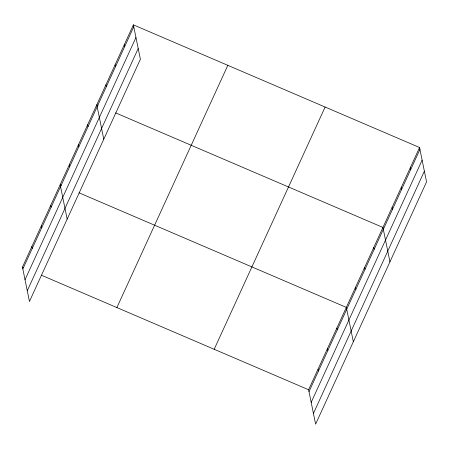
<?xml version="1.0" encoding="UTF-8"?>
<svg xmlns="http://www.w3.org/2000/svg" width="449" height="449" viewBox="0 0 449 449"><rect width="100%" height="100%" fill="white"/><g stroke="black" fill="none" stroke-linecap="round" stroke-linejoin="round"><path stroke-width="0.67" d="M133.387 24.852L140.385 59.246L29.449 301.492L22.45 267.099L133.387 24.852L419.551 147.508L426.55 181.901L315.613 424.148L308.615 389.754L419.551 147.508M22.837 269.002L133.774 26.755M25.021 279.721L135.957 37.48M27.266 290.772L138.202 48.526M116.886 307.576L227.823 65.33M214.184 349.277L325.115 107.03M309.002 391.657L419.938 149.41M311.185 402.377L422.122 160.136M313.43 413.422L424.367 171.181M98.034 105.335L96.776 104.797L103.775 139.19M115.662 112.89L382.946 227.447L389.94 261.84M61.429 185.274L60.166 184.735L67.165 219.129M79.058 192.829L346.336 307.391L353.335 341.784M22.45 267.099L23.707 267.638M41.336 275.192L308.615 389.754M410.403 167.494L410.79 169.396M401.249 187.48L401.636 189.383M392.095 207.466L392.482 209.369M373.793 247.433L374.18 249.335M364.639 267.419L365.026 269.321M355.485 287.405L355.872 289.308M336.907 327.983L337.294 329.886M327.478 348.57L327.865 350.473M318.044 369.162L318.431 371.065M124.233 44.838L124.62 46.741M115.084 64.824L115.472 66.727M105.93 84.81L106.318 86.713M87.622 124.777L88.01 126.685M78.474 144.763L78.861 146.666M69.32 164.749L69.707 166.652M50.737 205.328L51.124 207.23M41.308 225.914L41.695 227.823M31.879 246.507L32.266 248.409"/></g></svg>
